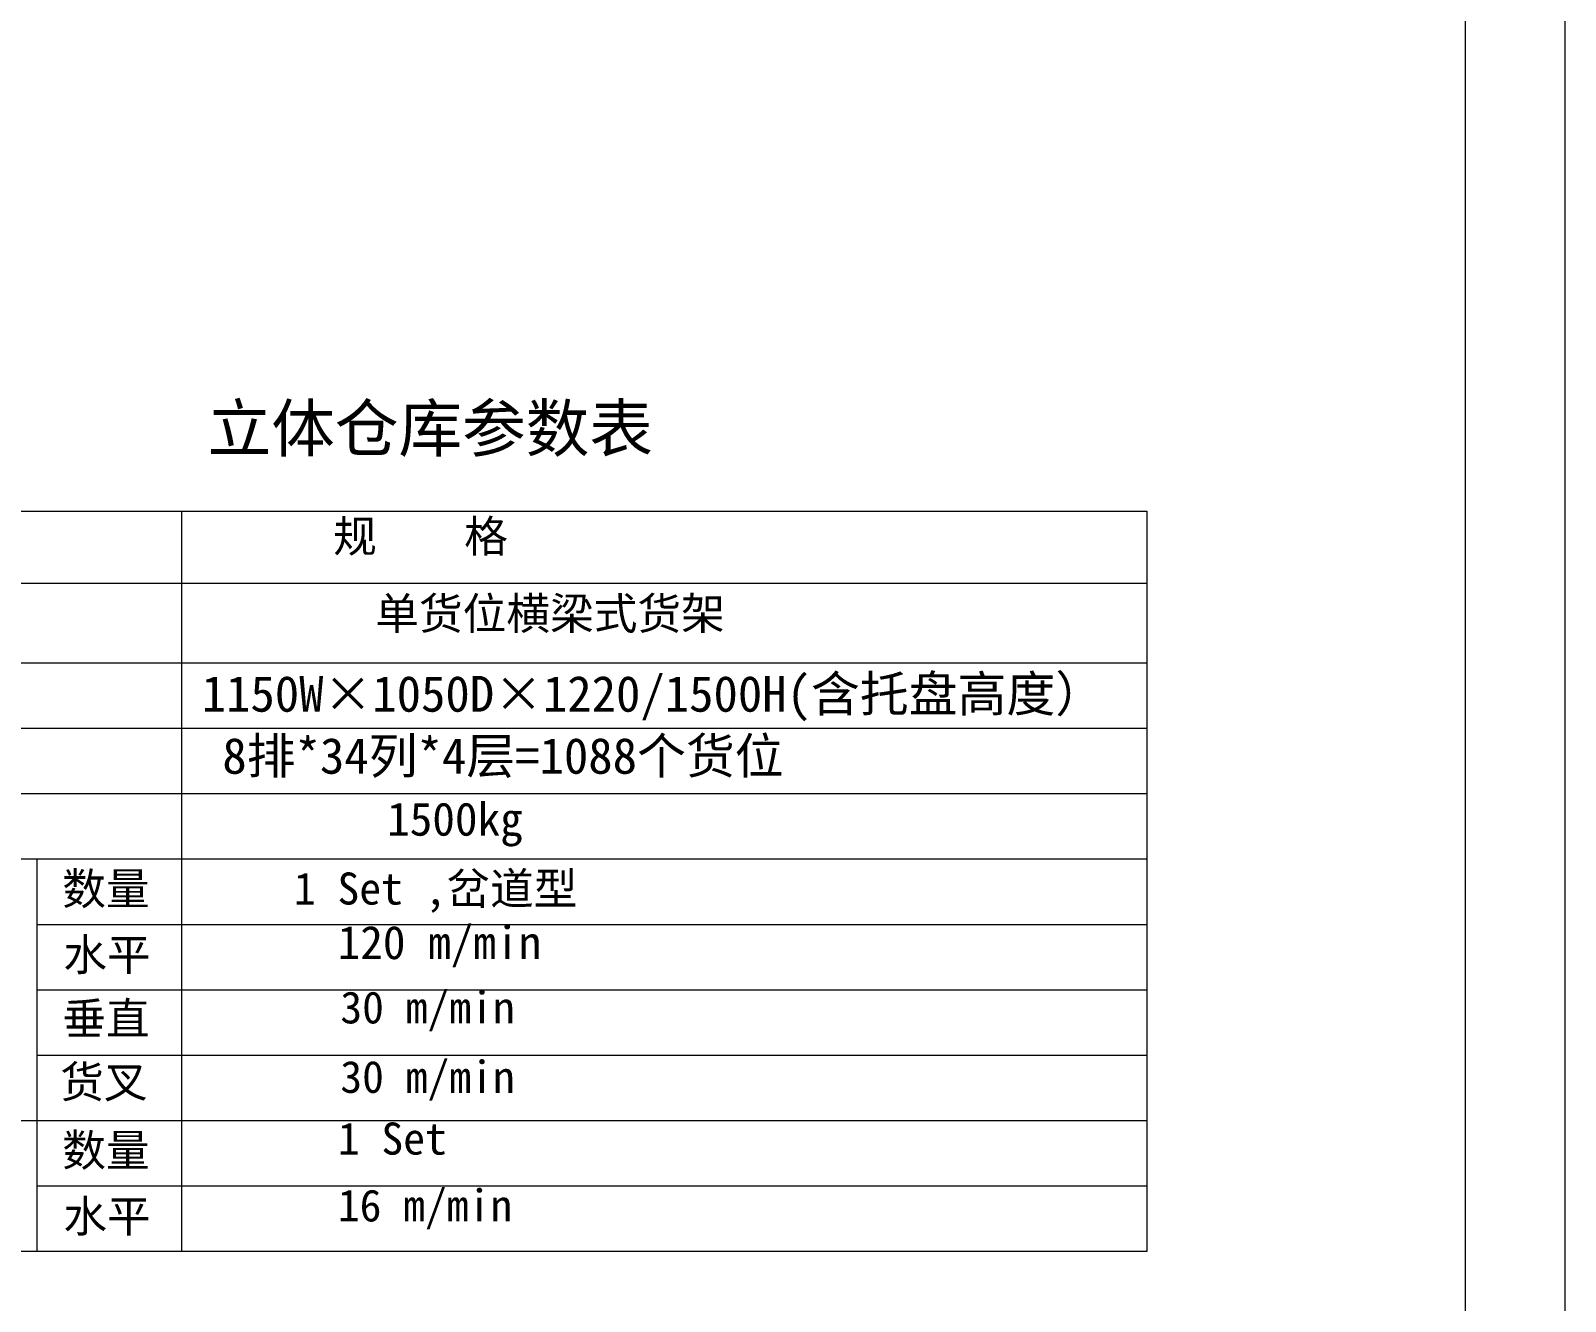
# Model space of a CAD drawing. Header units: millimetres. Extents: x -50460 to 50460, y -35640 to 35640.
# Drawn here: x 31994 to 50460, y 1536 to 16821 of the extents above; entities that cross this region are included whole.
import ezdxf
from ezdxf.enums import TextEntityAlignment as Align

# ---------------------------------------------------------------- set-up
doc = ezdxf.new("R2010")
doc.units = ezdxf.units.MM
for name, color, linetype, lineweight in [('尺寸线层', 4, 'Continuous', 18), ('文字', 3, 'Continuous', 18), ('文字层AM_6', 2, 'Continuous', 15), ('粗实线层', 7, 'Continuous', 15), ('细实线层', 3, 'Continuous', 18)]:
    doc.layers.add(name, color=color, linetype=linetype, lineweight=lineweight)
doc.styles.get("Standard").update_dxf_attribs({"font": ''})
doc.styles.add('标准', font='', dxfattribs={"width": 0.667})
doc.styles.get('Standard').set_extended_font_data('宋体')
doc.styles.get('标准').set_extended_font_data('宋体')

# ---------------------------------------------------------------- blocks, each defined once
blk = doc.blocks.new('*X243')
at = {"layer": '粗实线层'}
blk.add_line((410.5000000000001, -287), (410.5, 287), dxfattribs=at)
at = {"layer": '细实线层'}
blk.add_line((420.5, -297), (420.5, 297), dxfattribs=at)
at = {"layer": '尺寸线层', "linetype": 'Continuous', "style": '标准', "width": 0.667}
blk.add_attdef('图纸编号', text='', height=5.190592051905925, rotation=180, dxfattribs=at).set_placement((-370.5, 282.0000000000003), align=Align.MIDDLE_CENTER)

msp = doc.modelspace()

# ---------------------------------------------------------------- linework, layer by layer
at = {"layer": '文字'}
for p, q in [((28490.23489409297, 11040.61222473498), (45422.65483037076, 11040.61222473497)), ((33810.2355042601, 11040.61222473498), (33810.2355042601, 10218.87578284045)), ((45422.65483037075, 11040.61222473498), (45422.7495985268, 2134.658407774737)), ((45422.66408271901, 10171.1114380261), (28490.2350034852, 10171.1340461461)), ((33810.23108454345, 10218.87578284045), (33810.24469289706, 2134.672060192393)), ((45422.67428278828, 9212.54740609381), (28490.23719987547, 9212.570014223205)), ((45422.69101961672, 7639.683406066249), (28490.23770964306, 7639.706014217675)), ((45422.69938803089, 6853.251406055087), (28490.24080383203, 6853.274014211941)), ((32073.82333631384, 2921.10468303882), (32073.82333631384, 6853.265994598199)), ((45422.7077564514, 6066.818816053809), (32073.82333631384, 6066.835306149774)), ((45422.71612486563, 5280.386816042022), (32073.82083498823, 5280.403306153789)), ((45422.72449327983, 4493.954816030219), (32073.81833366262, 4493.97130615779)), ((45422.73286168776, 3707.523405999415), (28490.2464274076, 3707.546014191536)), ((32073.82333631384, 2134.674721284221), (32073.82333631384, 3707.537994577801)), ((45422.74123013615, 2921.088192895729), (32073.82333631384, 2921.10468303882)), ((45422.74959852371, 2134.658698090975), (28490.24272711982, 2134.680213175362))]:
    msp.add_line(p, q, dxfattribs=at)
at = {"layer": '文字层AM_6'}
for p, q in [((45422.68265120249, 8426.115406079025), (28490.23900185371, 8426.138014216525)), ((45422.70775640979, 6066.822724741677), (32073.81958253807, 6066.822724741663)), ((45422.73286168036, 3707.524101633132), (32073.81958253807, 3707.524101633132)), ((45422.73286172195, 3707.520192908812), (32073.82333631384, 3707.53668304125))]:
    msp.add_line(p, q, dxfattribs=at)

# ---------------------------------------------------------------- block references
at = {"layer": '粗实线层', "xscale": 120, "yscale": 120, "zscale": 120}
msp.add_blockref('*X243', (0, 0), dxfattribs=at)

# ---------------------------------------------------------------- texts
at = {"layer": '文字层AM_6', "attachment_point": 1, "line_spacing_factor": 1.37}
for s, insert, char_height, width in [('立体仓库参数表', (34123.64877227973, 12319.81619200737), 561.200431640627, 8030.066625000021), ('规\u3000\u3000格', (35634.07766325298, 10932.74115431418), 385.3125000000001, 3116.41025641025), ('单货位横梁式货架', (36141.20623326713, 10003.61669780909), 385.3125000000001, 6360), ('1150W×1050D×1220/1500H(含托盘高度）', (34052.11796867919, 9060.07353845254), 431.0759335889428, 17446.5934065934), ('8排*34列*4层=1088个货位', (34300.76776009627, 8313.870435501787), 431.0759335889427, 11229.52380952382), ('1500kg', (36283.01036068425, 7537.753535619518), 400.0000000000001, 10509.80120540899), ('数量', (32374.7904059835, 6692.53960901786), 385.3125000000001, 1526.666666666672), (' 1 Set ,岔道型', (34899.85677723505, 6694.411900588371), 385.3125000000001, 6527.619047619053), ('水平', (32387.62895135357, 5898.931719410999), 385.3125000000001, 10509.801205409), ('120 m/min', (35688.11493731731, 6052.963318558332), 400, 10509.80120540899), ('垂直', (32375.28519394677, 5131.689572351211), 385.3125000000001, 1493.333333333328), ('30 m/min', (35720.45000676174, 5264.219668702814), 385.3125000000001, 10509.80120540899), ('30 m/min', (35720.45000676174, 4428.891333082199), 385.3125000000001, 10509.80120540899), ('货叉', (32349.47422385374, 4368.689735879602), 385.3125000000001, 1493.333333333332), ('数量', (32374.7904059835, 3546.811608997462), 385.3125000000001, 1526.666666666672), ('1 Set', (35690.48125676173, 3686.377256974973), 385.3125000000001, 10509.80120540899), ('水平', (32387.62895135357, 2753.199784763488), 385.3125000000001, 10509.801205409), ('16 m/min', (35690.48125676173, 2881.987007858816), 385.3125000000001, 10509.80120540899)]:
    msp.add_mtext(s, dxfattribs=dict(at, insert=insert, char_height=char_height, width=width))

doc.saveas('drawing.dxf')
